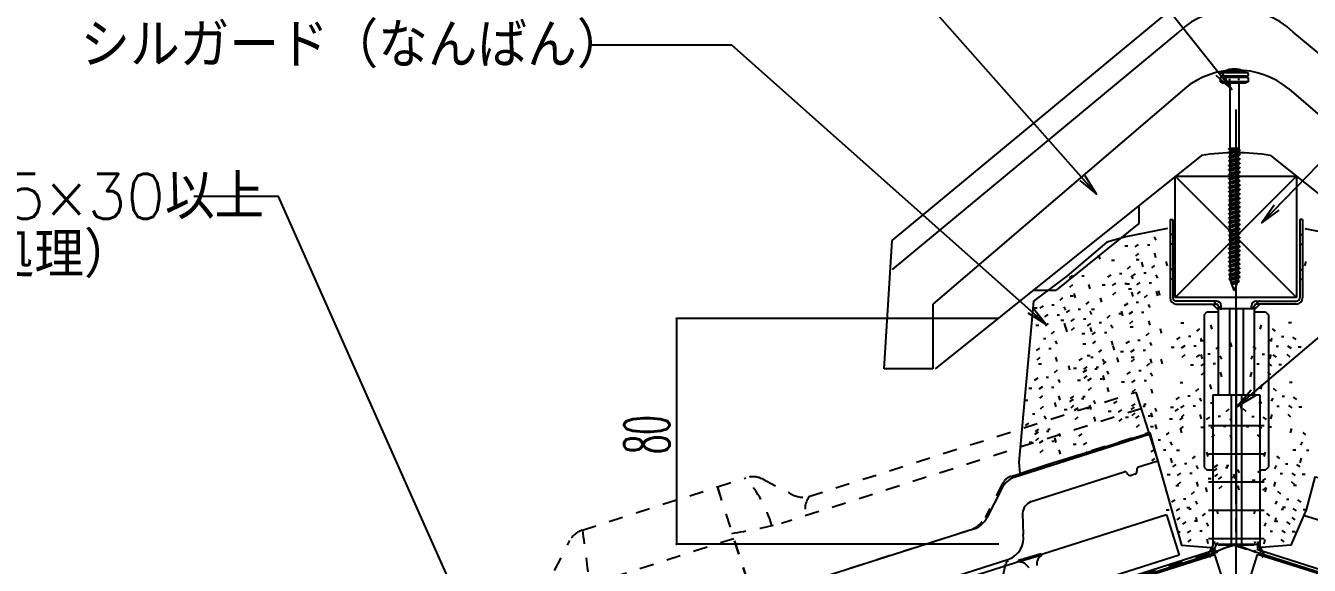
# Model space of a CAD drawing. Extents: x -1727 to 4652, y -2317 to 2357.
# Drawn here: x 3294.7 to 3749.9, y 568.2 to 759.6 of the extents above; entities that cross this region are included whole.
import ezdxf

# ---------------------------------------------------------------- set-up
doc = ezdxf.new("R2010")
doc.units = 0
doc.header["$LTSCALE"] = 5
for name, pattern in [('DASHDOT', [43, 40, -1, 1, -1]), ('DASHDOTX2', [63, 60, -1, 1, -1]), ('DASHED', [7, 6, -1]), ('DOT', [2, 1, -1])]:
    doc.linetypes.add(name, pattern=pattern)
for name, color, linetype in [('0-1', 7, 'CONTINUOUS'), ('0-2', 7, 'CONTINUOUS'), ('0-3', 7, 'CONTINUOUS'), ('0-4', 7, 'CONTINUOUS')]:
    doc.layers.add(name, color=color, linetype=linetype)
doc.styles.get("Standard").update_dxf_attribs({"font": 'txt.shx', "bigfont": 'extfont.shx'})

msp = doc.modelspace()

# ---------------------------------------------------------------- linework, layer by layer
at = {"layer": '0-1', "color": 4, "linetype": 'CONTINUOUS'}
for p, q in [((3718.241, 742.3916), (3718.2411, 742.1915)), ((3719.7409, 743.2919), (3718.5688, 742.8615)), ((3727.741, 742.8931), (3718.741, 742.8915)), ((3726.7408, 743.2931), (3719.7409, 743.2919)), ((3726.7408, 743.2931), (3727.9129, 742.8631)), ((3728.2409, 742.3934), (3728.241, 742.1933)), ((3719.316, 741.6916), (3718.3162, 741.1916)), ((3728.1661, 741.1934), (3718.3162, 741.1916)), ((3718.3165, 739.6916), (3718.3162, 741.1916)), ((3728.1664, 739.6934), (3718.3165, 739.6916)), ((3718.3165, 739.6916), (3719.3165, 739.1917)), ((3727.7412, 741.6931), (3718.7412, 741.6915)), ((3727.1666, 739.1931), (3719.3165, 739.1917)), ((3721.3892, 741.002), (3721.0902, 741.6919)), ((3721.6413, 740.4221), (3721.5164, 740.7122)), ((3721.6413, 740.012), (3721.6413, 740.4221)), ((3721.6415, 739.1921), (3721.6414, 739.8521)), ((3721.6415, 739.1921), (3721.6455, 716.192)), ((3724.8414, 740.4227), (3725.0114, 740.8127)), ((3724.8414, 740.1827), (3724.8414, 740.4227)), ((3724.8416, 739.1927), (3724.8415, 739.8728)), ((3724.8416, 739.1927), (3724.8457, 715.7426)), ((3725.1062, 741.0326), (3725.3922, 741.6927)), ((3727.1661, 741.693), (3728.1661, 741.1934)), ((3728.1664, 739.6934), (3727.1666, 739.1931)), ((3728.1661, 741.1934), (3728.1664, 739.6934)), ((3721.2958, 715.8619), (3721.7107, 716.1122)), ((3721.2958, 715.7719), (3722.3137, 716.0223)), ((3721.2958, 715.7719), (3721.2958, 715.8619)), ((3721.7837, 715.4822), (3721.2958, 715.7719)), ((3721.296, 714.5521), (3725.1959, 715.3328)), ((3721.296, 714.652), (3721.7838, 714.932)), ((3721.296, 714.5521), (3721.296, 714.652)), ((3721.6455, 716.192), (3721.7107, 716.1122)), ((3722.0788, 716.0223), (3721.7107, 716.1122)), ((3721.7838, 714.932), (3721.7836, 715.8221)), ((3721.7837, 715.4822), (3722.8036, 716.0224)), ((3724.7086, 715.7125), (3721.7838, 714.932)), ((3721.7839, 714.272), (3724.7087, 715.0525)), ((3724.8457, 716.0228), (3722.0788, 716.0223)), ((3724.7086, 715.7125), (3725.1959, 715.4327)), ((3725.1959, 715.3328), (3724.7087, 715.0525)), ((3724.7089, 714.1627), (3724.7087, 715.0525)), ((3725.1959, 715.4327), (3725.1959, 715.3328)), ((3721.296, 714.5521), (3721.7839, 714.272)), ((3721.2963, 713.002), (3725.1962, 713.7827)), ((3721.2963, 713.1019), (3721.784, 713.3822)), ((3721.2963, 713.002), (3721.2963, 713.1019)), ((3721.2963, 713.002), (3721.7842, 712.7222)), ((3721.2966, 711.4519), (3725.1964, 712.2326)), ((3721.2966, 711.5521), (3721.7843, 711.8321)), ((3721.2966, 711.4519), (3721.2966, 711.5521)), ((3721.2966, 711.4519), (3721.7844, 711.1721)), ((3721.2968, 710.002), (3721.7846, 710.282)), ((3721.2969, 709.9021), (3725.1967, 710.6828)), ((3721.784, 713.3822), (3721.7839, 714.272)), ((3724.7089, 714.1627), (3721.784, 713.3822)), ((3721.7842, 712.7222), (3724.709, 713.5027)), ((3721.7843, 711.8321), (3721.7842, 712.7222)), ((3724.7092, 712.6126), (3721.7843, 711.8321)), ((3721.7844, 711.1721), (3724.7093, 711.9526)), ((3721.7846, 710.282), (3721.7844, 711.1721)), ((3724.7094, 711.0625), (3721.7846, 710.282)), ((3721.7847, 709.622), (3724.7096, 710.4025)), ((3724.7089, 714.1627), (3725.1962, 713.8826)), ((3725.1962, 713.7827), (3724.709, 713.5027)), ((3724.7092, 712.6126), (3724.709, 713.5027)), ((3724.7092, 712.6126), (3725.1964, 712.3328)), ((3725.1964, 712.2326), (3724.7093, 711.9526)), ((3724.7094, 711.0625), (3724.7093, 711.9526)), ((3724.7094, 711.0625), (3725.1967, 710.7827)), ((3725.1967, 710.6828), (3724.7096, 710.4025)), ((3724.7097, 709.5127), (3724.7096, 710.4025)), ((3725.1962, 713.8826), (3725.1962, 713.7827)), ((3725.1964, 712.3328), (3725.1964, 712.2326)), ((3725.1967, 710.7827), (3725.1967, 710.6828)), ((3721.2969, 709.9021), (3721.2968, 710.002)), ((3721.2969, 709.9021), (3721.7847, 709.622)), ((3721.2971, 708.352), (3725.197, 709.1327)), ((3721.2971, 708.4519), (3721.7849, 708.7322)), ((3721.2971, 708.352), (3721.2971, 708.4519)), ((3721.2971, 708.352), (3721.785, 708.0722)), ((3721.2974, 706.8019), (3725.1973, 707.5826)), ((3721.2974, 706.9021), (3721.7851, 707.1821)), ((3721.2974, 706.8019), (3721.2974, 706.9021)), ((3721.2974, 706.8019), (3721.7852, 706.5221)), ((3721.2977, 705.2521), (3725.1975, 706.0328)), ((3721.2977, 705.352), (3721.7854, 705.632)), ((3721.7849, 708.7322), (3721.7847, 709.622)), ((3724.7097, 709.5127), (3721.7849, 708.7322)), ((3721.785, 708.0722), (3724.7098, 708.8527)), ((3721.7851, 707.1821), (3721.785, 708.0722)), ((3724.71, 707.9626), (3721.7851, 707.1821)), ((3721.7852, 706.5221), (3724.7101, 707.3026)), ((3721.7854, 705.632), (3721.7852, 706.5221)), ((3724.7103, 706.4125), (3721.7854, 705.632)), ((3721.7855, 704.972), (3724.7104, 705.7525)), ((3724.7097, 709.5127), (3725.197, 709.2326)), ((3725.197, 709.1327), (3724.7098, 708.8527)), ((3724.71, 707.9626), (3724.7098, 708.8527)), ((3724.71, 707.9626), (3725.1972, 707.6828)), ((3725.1973, 707.5826), (3724.7101, 707.3026)), ((3724.7103, 706.4125), (3724.7101, 707.3026)), ((3724.7103, 706.4125), (3725.1975, 706.1228)), ((3725.1975, 706.0328), (3724.7104, 705.7525)), ((3724.7105, 704.8627), (3724.7104, 705.7525)), ((3725.197, 709.2326), (3725.197, 709.1327)), ((3725.1972, 707.6828), (3725.1973, 707.5826)), ((3725.1975, 706.1228), (3725.1975, 706.0328)), ((3721.2977, 705.2521), (3721.2977, 705.352)), ((3721.2977, 705.2521), (3721.7855, 704.972)), ((3721.2979, 703.702), (3725.1978, 704.4827)), ((3721.2979, 703.8019), (3721.7857, 704.0822)), ((3721.2979, 703.702), (3721.2979, 703.8019)), ((3721.2979, 703.702), (3721.7858, 703.4222)), ((3721.2982, 702.1519), (3725.1981, 702.9326)), ((3721.2982, 702.2521), (3721.786, 702.5321)), ((3721.2982, 702.1519), (3721.2982, 702.2521)), ((3721.2982, 702.1519), (3721.7861, 701.8721)), ((3721.2985, 700.6021), (3725.1984, 701.3828)), ((3721.2985, 700.702), (3721.7862, 700.982)), ((3721.7857, 704.0822), (3721.7855, 704.972)), ((3724.7105, 704.8627), (3721.7857, 704.0822)), ((3721.7858, 703.4222), (3724.7107, 704.2027)), ((3721.786, 702.5321), (3721.7858, 703.4222)), ((3724.7108, 703.3126), (3721.786, 702.5321)), ((3721.7861, 701.8721), (3724.7109, 702.6526)), ((3721.7862, 700.982), (3721.7861, 701.8721)), ((3724.7111, 701.7625), (3721.7862, 700.982)), ((3721.7863, 700.322), (3724.7112, 701.1025)), ((3724.7105, 704.8627), (3725.1978, 704.5727)), ((3725.1978, 704.4827), (3724.7107, 704.2027)), ((3724.7108, 703.3126), (3724.7107, 704.2027)), ((3724.7108, 703.3126), (3725.1981, 703.0226)), ((3725.1981, 702.9326), (3724.7109, 702.6526)), ((3724.7111, 701.7625), (3724.7109, 702.6526)), ((3724.7111, 701.7625), (3725.1983, 701.4728)), ((3725.1984, 701.3828), (3724.7112, 701.1025)), ((3724.7114, 700.2127), (3724.7112, 701.1025)), ((3725.1978, 704.5727), (3725.1978, 704.4827)), ((3725.1981, 703.0226), (3725.1981, 702.9326)), ((3725.1983, 701.4728), (3725.1984, 701.3828)), ((3721.2985, 700.6021), (3721.2985, 700.702)), ((3721.2985, 700.6021), (3721.7863, 700.322)), ((3721.2988, 699.052), (3725.1986, 699.8327)), ((3721.2988, 699.1519), (3721.7865, 699.4322)), ((3721.2988, 699.052), (3721.2988, 699.1519)), ((3721.2988, 699.052), (3721.7866, 698.7722)), ((3721.299, 697.5019), (3725.1989, 698.2826)), ((3721.299, 697.6021), (3721.7868, 697.8821)), ((3721.299, 697.5019), (3721.299, 697.6021)), ((3721.299, 697.5019), (3721.7869, 697.2221)), ((3721.2993, 695.9521), (3725.1992, 696.7328)), ((3721.7865, 699.4322), (3721.7863, 700.322)), ((3724.7114, 700.2127), (3721.7865, 699.4322)), ((3721.7866, 698.7722), (3724.7115, 699.5527)), ((3721.7868, 697.8821), (3721.7866, 698.7722)), ((3724.7116, 698.6626), (3721.7868, 697.8821)), ((3721.7869, 697.2221), (3724.7118, 697.9927)), ((3721.787, 696.332), (3721.7869, 697.2221)), ((3724.7119, 697.1026), (3721.787, 696.332)), ((3721.7872, 695.672), (3724.712, 696.4426)), ((3724.7114, 700.2127), (3725.1986, 699.9227)), ((3725.1986, 699.8327), (3724.7115, 699.5527)), ((3724.7116, 698.6626), (3724.7115, 699.5527)), ((3724.7116, 698.6626), (3725.1989, 698.3726)), ((3725.1989, 698.2826), (3724.7118, 697.9927)), ((3724.7119, 697.1026), (3724.7118, 697.9927)), ((3724.7119, 697.1026), (3725.1992, 696.8228)), ((3725.1992, 696.7328), (3724.712, 696.4426)), ((3724.7122, 695.5525), (3724.712, 696.4426)), ((3725.1986, 699.9227), (3725.1986, 699.8327)), ((3725.1989, 698.3726), (3725.1989, 698.2826)), ((3725.1992, 696.8228), (3725.1992, 696.7328)), ((3721.2993, 696.052), (3721.787, 696.332)), ((3721.2993, 695.9521), (3721.2993, 696.052)), ((3721.2993, 695.9521), (3721.7872, 695.672)), ((3721.2996, 694.402), (3725.1995, 695.1827)), ((3721.2996, 694.5019), (3721.7873, 694.7822)), ((3721.2996, 694.402), (3721.2996, 694.5019)), ((3721.2996, 694.402), (3721.7874, 694.1222)), ((3721.2998, 692.9521), (3721.7876, 693.2321)), ((3721.2999, 692.8519), (3721.2998, 692.9521)), ((3721.2999, 692.8519), (3725.1997, 693.6326)), ((3721.2999, 692.8519), (3721.7877, 692.5721)), ((3721.3001, 691.3021), (3725.2, 692.0828)), ((3721.7873, 694.7822), (3721.7872, 695.672)), ((3724.7122, 695.5525), (3721.7873, 694.7822)), ((3721.7874, 694.1222), (3724.7123, 694.8925)), ((3721.7876, 693.2321), (3721.7874, 694.1222)), ((3724.7125, 694.0027), (3721.7876, 693.2321)), ((3721.7877, 692.5721), (3724.7126, 693.3427)), ((3721.7879, 691.682), (3721.7877, 692.5721)), ((3724.7127, 692.4526), (3721.7879, 691.682)), ((3724.7122, 695.5525), (3725.1994, 695.2727)), ((3725.1995, 695.1827), (3724.7123, 694.8925)), ((3724.7125, 694.0027), (3724.7123, 694.8925)), ((3724.7125, 694.0027), (3725.1997, 693.7226)), ((3725.1997, 693.6326), (3724.7126, 693.3427)), ((3724.7127, 692.4526), (3724.7126, 693.3427)), ((3724.7127, 692.4526), (3725.2, 692.1728)), ((3725.2, 692.0828), (3724.7128, 691.7926)), ((3725.1994, 695.2727), (3725.1995, 695.1827)), ((3725.1997, 693.7226), (3725.1997, 693.6326)), ((3725.2, 692.1728), (3725.2, 692.0828)), ((3721.3001, 691.402), (3721.7879, 691.682)), ((3721.3001, 691.3021), (3721.3001, 691.402)), ((3721.3001, 691.3021), (3721.788, 691.022)), ((3725.2003, 690.6227), (3721.3004, 689.8519)), ((3721.3004, 689.8519), (3721.7881, 690.1322)), ((3721.3004, 689.752), (3721.3004, 689.8519)), ((3721.3004, 689.752), (3721.7883, 689.4722)), ((3725.2005, 689.0726), (3721.3007, 688.3021)), ((3721.3007, 688.3021), (3721.7884, 688.5821)), ((3721.3007, 688.2019), (3721.3007, 688.3021)), ((3721.3007, 688.2019), (3721.7885, 687.9221)), ((3721.301, 686.6521), (3725.2008, 687.4226)), ((3721.788, 691.022), (3724.7128, 691.7926)), ((3721.7881, 690.1322), (3721.788, 691.022)), ((3724.713, 690.9025), (3721.7881, 690.1322)), ((3721.7883, 689.4722), (3724.7131, 690.2425)), ((3721.7884, 688.5821), (3721.7883, 689.4722)), ((3724.7133, 689.3527), (3721.7884, 688.5821)), ((3721.7885, 687.9221), (3724.7134, 688.6927)), ((3721.7887, 687.032), (3721.7885, 687.9221)), ((3724.7136, 687.8026), (3721.7887, 687.032)), ((3724.713, 690.9025), (3724.7128, 691.7926)), ((3724.713, 690.9025), (3725.2003, 690.6227)), ((3725.2003, 690.5327), (3724.7131, 690.2425)), ((3724.7133, 689.3527), (3724.7131, 690.2425)), ((3724.7133, 689.3527), (3725.2005, 689.0726)), ((3725.2005, 688.9727), (3724.7134, 688.6927)), ((3724.7136, 687.8026), (3724.7134, 688.6927)), ((3724.7136, 687.8026), (3725.2008, 687.5228)), ((3725.2008, 687.4226), (3724.7137, 687.1426)), ((3725.2003, 690.6227), (3725.2003, 690.5327)), ((3725.2005, 689.0726), (3725.2005, 688.9727)), ((3725.2008, 687.5228), (3725.2008, 687.4226)), ((3721.3009, 686.752), (3721.7887, 687.032)), ((3721.301, 686.6521), (3721.3009, 686.752)), ((3721.301, 686.6521), (3721.7888, 686.372)), ((3721.3012, 685.102), (3725.2011, 685.8728)), ((3721.3012, 685.2019), (3721.789, 685.4822)), ((3721.3012, 685.102), (3721.3012, 685.2019)), ((3721.3012, 685.102), (3721.7891, 684.8222)), ((3725.2013, 684.4226), (3721.3015, 683.6521)), ((3721.3015, 683.6521), (3721.7892, 683.9321)), ((3721.3015, 683.5519), (3721.3015, 683.6521)), ((3721.3015, 683.5519), (3721.7894, 683.2721)), ((3725.2016, 682.8728), (3721.3018, 682.102)), ((3721.7888, 686.372), (3724.7137, 687.1426)), ((3721.789, 685.4822), (3721.7888, 686.372)), ((3724.7138, 686.2525), (3721.789, 685.4822)), ((3721.7891, 684.8222), (3724.7139, 685.5925)), ((3721.7892, 683.9321), (3721.7891, 684.8222)), ((3724.7141, 684.7027), (3721.7892, 683.9321)), ((3721.7894, 683.2721), (3724.7142, 684.0427)), ((3721.7895, 682.382), (3721.7894, 683.2721)), ((3724.7144, 683.1526), (3721.7895, 682.382)), ((3724.7138, 686.2525), (3724.7137, 687.1426)), ((3724.7138, 686.2525), (3725.2011, 685.9727)), ((3725.2011, 685.8728), (3724.7139, 685.5925)), ((3724.7141, 684.7027), (3724.7139, 685.5925)), ((3724.7141, 684.7027), (3725.2013, 684.4226)), ((3725.2014, 684.3227), (3724.7142, 684.0427)), ((3724.7144, 683.1526), (3724.7142, 684.0427)), ((3724.7144, 683.1526), (3725.2016, 682.8728)), ((3725.2016, 682.7726), (3724.7145, 682.4926)), ((3725.2011, 685.9727), (3725.2011, 685.8728)), ((3725.2013, 684.4226), (3725.2014, 684.3227)), ((3725.2016, 682.8728), (3725.2016, 682.7726)), ((3721.3018, 682.102), (3721.7895, 682.382)), ((3721.3018, 682.0021), (3721.3018, 682.102)), ((3721.3018, 682.0021), (3721.7896, 681.722)), ((3725.2019, 681.3227), (3721.302, 680.5519)), ((3721.302, 680.5519), (3721.7898, 680.8322)), ((3721.3021, 680.452), (3721.302, 680.5519)), ((3721.3021, 680.452), (3721.7899, 680.1722)), ((3725.2022, 679.7726), (3721.3023, 679.0021)), ((3721.3023, 679.0021), (3721.7901, 679.2821)), ((3721.3023, 678.9019), (3721.3023, 679.0021)), ((3721.3023, 678.9019), (3721.7902, 678.6221)), ((3721.7896, 681.722), (3724.7145, 682.4926)), ((3721.7898, 680.8322), (3721.7896, 681.722)), ((3724.7146, 681.6025), (3721.7898, 680.8322)), ((3721.7899, 680.1722), (3724.7148, 680.9425)), ((3721.7901, 679.2821), (3721.7899, 680.1722)), ((3724.7149, 680.0527), (3721.7901, 679.2821)), ((3721.7902, 678.6221), (3724.715, 679.3927)), ((3721.7903, 677.732), (3721.7902, 678.6221)), ((3724.7152, 678.5026), (3721.7903, 677.732)), ((3724.7146, 681.6025), (3724.7145, 682.4926)), ((3724.7146, 681.6025), (3725.2019, 681.3227)), ((3725.2019, 681.2228), (3724.7148, 680.9425)), ((3724.7149, 680.0527), (3724.7148, 680.9425)), ((3724.7149, 680.0527), (3725.2022, 679.7726)), ((3725.2022, 679.6727), (3724.715, 679.3927)), ((3724.7152, 678.5026), (3724.715, 679.3927)), ((3724.7152, 678.5026), (3725.2024, 678.2228)), ((3725.2019, 681.3227), (3725.2019, 681.2228)), ((3725.2022, 679.7726), (3725.2022, 679.6727)), ((3725.2024, 678.2228), (3725.2025, 678.1226)), ((3721.3026, 677.3521), (3725.2025, 678.1226)), ((3721.3026, 677.452), (3721.7903, 677.732)), ((3721.3026, 677.3521), (3721.3026, 677.452)), ((3721.3026, 677.3521), (3721.7904, 677.072)), ((3721.3029, 675.802), (3725.2027, 676.5728)), ((3721.3029, 675.9019), (3721.7906, 676.1822)), ((3721.3029, 675.802), (3721.3029, 675.9019)), ((3721.3029, 675.802), (3721.7907, 675.5222)), ((3725.203, 675.0227), (3721.3031, 674.2519)), ((3721.3031, 674.3521), (3721.7939, 674.6321)), ((3721.3031, 674.2519), (3721.3031, 674.3521)), ((3721.3031, 674.2519), (3721.7922, 673.9721)), ((3721.7904, 677.072), (3724.7153, 677.8426)), ((3721.7906, 676.1822), (3721.7904, 677.072)), ((3724.7155, 676.9525), (3721.7906, 676.1822)), ((3721.7907, 675.5222), (3724.7156, 676.2925)), ((3721.7909, 674.6321), (3721.7907, 675.5222)), ((3724.7157, 675.4027), (3721.7909, 674.6321)), ((3721.791, 673.9721), (3724.7159, 674.7427)), ((3721.791, 673.9721), (3721.7912, 673.082)), ((3724.716, 673.8526), (3721.7912, 673.082)), ((3725.203, 675.0227), (3724.712, 674.7427)), ((3725.203, 675.1226), (3724.7148, 675.4027)), ((3725.2033, 673.5728), (3724.7151, 673.8526)), ((3725.2025, 678.1226), (3724.7153, 677.8426)), ((3724.7155, 676.9525), (3724.7153, 677.8426)), ((3724.7155, 676.9525), (3725.2027, 676.6727)), ((3725.2027, 676.5728), (3724.7156, 676.2925)), ((3724.7157, 675.4027), (3724.7156, 676.2925)), ((3724.716, 673.8526), (3724.7159, 674.7427)), ((3725.2027, 676.6727), (3725.2027, 676.5728)), ((3725.203, 675.1226), (3725.203, 675.0227)), ((3725.2033, 673.4726), (3721.3034, 672.7021)), ((3721.3034, 672.7921), (3721.7942, 673.082)), ((3721.3034, 672.7021), (3721.3034, 672.7921)), ((3721.3034, 672.7021), (3721.7925, 672.422)), ((3721.3037, 671.152), (3725.2036, 671.9228)), ((3721.3037, 671.242), (3721.7944, 671.5322)), ((3721.3037, 671.152), (3721.3037, 671.242)), ((3721.3037, 671.152), (3721.7927, 670.8722)), ((3721.43, 669.632), (3721.9178, 669.3522)), ((3721.7917, 669.9821), (3721.4407, 669.722)), ((3721.4408, 669.6221), (3721.4407, 669.722)), ((3725.2038, 670.3727), (3721.4408, 669.6221)), ((3721.7913, 672.422), (3724.7161, 673.1926)), ((3721.7913, 672.422), (3721.7914, 671.5322)), ((3721.7914, 671.5322), (3724.7163, 672.3025)), ((3721.7915, 670.8722), (3724.7164, 671.6425)), ((3721.7917, 669.9821), (3721.7915, 670.8722)), ((3724.7166, 670.7527), (3721.7917, 669.9821)), ((3721.9169, 669.3522), (3724.7167, 670.0927)), ((3722.2681, 668.3823), (3721.9169, 669.3522)), ((3724.5188, 669.1525), (3722.2681, 668.3823)), ((3724.6559, 669.5326), (3724.5188, 669.1525)), ((3724.929, 668.9228), (3724.5188, 669.1525)), ((3725.2033, 673.4726), (3724.7122, 673.1926)), ((3725.2036, 671.9228), (3724.7125, 671.6425)), ((3725.2038, 670.3727), (3724.7128, 670.0927)), ((3725.2035, 672.0227), (3724.7154, 672.3025)), ((3725.2038, 670.4726), (3724.7157, 670.7527)), ((3724.7163, 672.3025), (3724.7161, 673.1926)), ((3724.7166, 670.7527), (3724.7164, 671.6425)), ((3724.7167, 670.0927), (3724.7167, 669.8725)), ((3725.2033, 673.5728), (3725.2033, 673.4726)), ((3725.2035, 672.0227), (3725.2036, 671.9228)), ((3725.2038, 670.4726), (3725.2038, 670.3727)), ((3722.2681, 668.3823), (3722.0971, 668.2023)), ((3722.1352, 668.1123), (3722.0971, 668.2023)), ((3724.8861, 668.8127), (3722.1352, 668.1123)), ((3722.5502, 667.6123), (3722.1352, 668.1123)), ((3724.1941, 668.4127), (3722.5502, 667.6123)), ((3723.2547, 665.6825), (3722.5502, 667.6123)), ((3724.2661, 668.4625), (3723.2547, 665.6825)), ((3723.2547, 665.6825), (3723.6296, 666.1926)), ((3723.6296, 666.1926), (3723.5605, 666.5225)), ((3724.8861, 668.8127), (3724.1941, 668.4127)), ((3724.929, 668.9228), (3724.8861, 668.8127)), ((3646.7596, 570.0265), (3654.7542, 572.407)), ((3646.9604, 569.3523), (3646.7596, 570.0265)), ((3654.955, 571.7328), (3646.9604, 569.3523)), ((3654.7542, 572.407), (3654.955, 571.7328))]:
    msp.add_line(p, q, dxfattribs=at)
at = {"layer": '0-1', "color": 3, "linetype": 'CONTINUOUS'}
for p, q in [((3702.2749, 663.1587), (3702.2749, 706.1587)), ((3702.2749, 706.1587), (3745.2749, 706.1587)), ((3745.2749, 706.1587), (3745.2749, 663.1587)), ((3745.2749, 663.1587), (3702.2749, 663.1587)), ((3699.1879, 586.0978), (3057.3827, 382.213)), ((3699.1879, 586.0978), (3703.7293, 571.8018)), ((3703.7293, 571.8018), (3063.6308, 368.4591))]:
    msp.add_line(p, q, dxfattribs=at)
at = {"layer": '0-1', "color": 7, "linetype": 'CONTINUOUS'}
for p, q in [((3745.2749, 706.1587), (3702.2749, 663.1587)), ((3702.2749, 706.1587), (3745.2749, 663.1587)), ((3694.7892, 684.6186), (3695.3894, 683.4931)), ((3675.6491, 676.7556), (3675.1991, 678.3313)), ((3684.4464, 681.4561), (3685.4969, 681.456)), ((3689.2043, 681.9705), (3688.0037, 681.1452)), ((3688.3235, 677.9025), (3689.3741, 678.8028)), ((3693.3016, 681.7576), (3692.4763, 681.7577)), ((3695.4851, 677.251), (3695.0351, 678.8267)), ((3679.7687, 676.358), (3680.8191, 676.3579)), ((3685.3961, 673.3308), (3686.4466, 674.231)), ((3688.4454, 676.6572), (3689.4958, 676.6571)), ((3690.9081, 674.0628), (3690.4581, 675.6385)), ((3694.0728, 673.63), (3695.1233, 674.5302)), ((3699.5848, 674.362), (3699.1347, 675.9377)), ((3748.2482, 674.362), (3748.6983, 675.9377)), ((3665.867, 670.9002), (3664.6664, 670.075)), ((3669.9643, 670.6874), (3669.139, 670.6875)), ((3679.4667, 671.2445), (3678.2662, 670.4193)), ((3683.328, 671.4951), (3682.5027, 671.4952)), ((3686.7109, 670.8556), (3687.3111, 669.7301)), ((3688.1434, 671.5437), (3686.9428, 670.7185)), ((3692.0047, 671.7943), (3691.1794, 671.7944)), ((3695.3876, 671.1548), (3695.9878, 670.0293)), ((3664.9863, 666.8322), (3666.0368, 667.7325)), ((3666.9725, 662.9926), (3666.5224, 664.5683)), ((3672.1479, 666.1807), (3671.6978, 667.7564)), ((3676.3681, 667.6931), (3677.4186, 667.693)), ((3681.126, 668.2075), (3679.9254, 667.3822)), ((3680.2452, 664.1395), (3681.2958, 665.0397)), ((3685.2233, 667.9946), (3684.398, 667.9947)), ((3685.0448, 667.9923), (3686.0953, 667.9922)), ((3685.7526, 666.1854), (3686.8031, 666.1853)), ((3687.4069, 663.488), (3686.9568, 665.0637)), ((3689.8027, 668.5067), (3688.6021, 667.6814)), ((3688.9219, 664.4387), (3689.9724, 665.3389)), ((3693.9, 668.2938), (3693.0747, 668.2939)), ((3696.0835, 663.7872), (3695.6335, 665.3629)), ((3696.892, 663.8901), (3696.442, 665.4658)), ((3655.5311, 660.1743), (3654.3305, 659.349)), ((3659.3924, 660.4249), (3658.567, 660.425)), ((3661.4604, 662.2605), (3662.5109, 663.1608)), ((3665.1081, 663.7918), (3666.1586, 663.7917)), ((3670.7355, 660.7645), (3671.786, 661.6648)), ((3676.2475, 661.4966), (3675.7975, 663.0723)), ((3685.4506, 661.0719), (3684.2501, 660.2466)), ((3689.312, 661.3225), (3688.4866, 661.3225)), ((3691.38, 663.1581), (3692.4305, 664.0584)), ((3692.6949, 660.683), (3693.295, 659.5575)), ((3653.3368, 659.4246), (3651.6861, 659.4247)), ((3652.4325, 656.6229), (3653.4829, 656.6228)), ((3657.1903, 657.1372), (3655.9898, 656.312)), ((3661.2877, 656.9244), (3660.4623, 656.9245)), ((3662.7753, 659.7854), (3663.3754, 658.6599)), ((3664.8061, 658.6783), (3663.6056, 657.8531)), ((3666.4654, 655.6413), (3665.2648, 654.816)), ((3668.6675, 658.9289), (3667.8421, 658.929)), ((3670.5627, 655.4284), (3669.7374, 655.4285)), ((3672.0504, 658.2894), (3672.6505, 657.1639)), ((3672.588, 659.0047), (3673.6384, 659.0046)), ((3678.2154, 655.9774), (3679.2659, 656.8777)), ((3682.3521, 657.5204), (3683.4025, 657.5203)), ((3683.7274, 656.7094), (3683.2774, 658.2851)), ((3687.1099, 658.0348), (3685.9093, 657.2096)), ((3691.2072, 657.822), (3690.3819, 657.822)), ((3652.8411, 653.32), (3653.8915, 653.3199)), ((3656.3096, 653.0692), (3657.3601, 653.9695)), ((3658.4685, 650.2927), (3659.519, 651.193)), ((3661.7076, 655.1269), (3662.758, 655.1268)), ((3663.4712, 652.4177), (3663.0212, 653.9934)), ((3663.9805, 651.0247), (3663.5304, 652.6004)), ((3665.5847, 651.5732), (3666.6352, 652.4735)), ((3672.286, 653.8912), (3671.0855, 653.0659)), ((3672.7463, 650.9218), (3672.2962, 652.4975)), ((3676.1473, 654.1418), (3675.322, 654.1418)), ((3679.5302, 653.5023), (3680.1304, 652.3768)), ((3686.2292, 653.9668), (3687.2797, 654.8671)), ((3686.351, 652.7216), (3687.4015, 652.7215)), ((3693.3908, 653.3153), (3692.9407, 654.891)), ((3697.4904, 650.4263), (3697.0404, 652.002)), ((3704.3028, 654.2176), (3705.3532, 654.2175)), ((3709.9301, 651.1903), (3710.9806, 652.0906)), ((3715.4422, 651.9223), (3714.9921, 653.498)), ((3732.3909, 651.9223), (3732.8409, 653.498)), ((3737.9029, 651.1903), (3736.8524, 652.0906)), ((3743.5303, 654.2176), (3742.4798, 654.2175)), ((3656.4004, 648.4571), (3655.5751, 648.4571)), ((3659.7833, 647.8176), (3660.3835, 646.692)), ((3669.1874, 650.3397), (3670.2379, 650.3396)), ((3669.596, 646.7377), (3670.6465, 646.7376)), ((3673.9453, 650.8541), (3672.7447, 650.0289)), ((3673.0645, 646.7861), (3674.1151, 647.6864)), ((3678.0426, 650.6413), (3677.2173, 650.6413)), ((3680.2262, 646.1346), (3679.7761, 647.7103)), ((3686.049, 647.6081), (3684.8485, 646.7828)), ((3689.9104, 647.8587), (3689.085, 647.8587)), ((3691.9784, 649.6943), (3693.0289, 650.5946)), ((3693.2933, 647.2192), (3693.8934, 646.0936)), ((3704.0008, 649.104), (3702.8002, 648.2788)), ((3707.8621, 649.3546), (3707.0368, 649.3547)), ((3711.1843, 647.9344), (3712.2347, 647.9343)), ((3711.245, 648.7151), (3711.8452, 647.5896)), ((3722.3237, 645.6392), (3721.8736, 647.2149)), ((3736.6488, 647.9344), (3735.5983, 647.9343)), ((3736.588, 648.7151), (3735.9879, 647.5896)), ((3739.9709, 649.3546), (3740.7963, 649.3547)), ((3743.8323, 649.104), (3745.0328, 648.2788)), ((3654.1984, 645.1694), (3652.9978, 644.3442)), ((3653.3176, 641.1014), (3654.3681, 642.0017)), ((3658.2957, 644.9566), (3657.4704, 644.9566)), ((3660.4792, 640.4499), (3660.0292, 642.0256)), ((3671.092, 642.5489), (3672.1425, 642.5488)), ((3673.1554, 641.8747), (3672.33, 641.8748)), ((3675.2234, 643.7104), (3676.2739, 644.6107)), ((3680.7355, 644.4424), (3680.2854, 646.0181)), ((3682.2314, 640.2537), (3681.7814, 641.8294)), ((3682.9505, 644.0566), (3684.0009, 644.0565)), ((3687.7083, 644.571), (3686.5077, 643.7458)), ((3686.6502, 641.9505), (3687.7006, 641.9504)), ((3691.8056, 644.3582), (3690.9803, 644.3582)), ((3700.9022, 645.5526), (3701.9526, 645.5525)), ((3705.6601, 646.067), (3704.4595, 645.2418)), ((3704.7793, 641.999), (3705.8298, 642.8993)), ((3709.7574, 645.8541), (3708.932, 645.8542)), ((3710.8823, 642.8209), (3709.6817, 641.9957)), ((3711.9409, 641.3475), (3711.4909, 642.9232)), ((3714.7436, 643.0715), (3713.9183, 643.0716)), ((3716.8116, 644.9072), (3717.8622, 645.8074)), ((3718.1265, 642.432), (3718.7267, 641.3065)), ((3729.7065, 642.432), (3729.1064, 641.3065)), ((3731.0214, 644.9072), (3729.9709, 645.8074)), ((3733.0894, 643.0715), (3733.9148, 643.0716)), ((3735.8921, 641.3475), (3736.3422, 642.9232)), ((3736.9508, 642.8209), (3738.1513, 641.9957)), ((3738.0757, 645.8541), (3738.901, 645.8542)), ((3743.0537, 641.999), (3742.0032, 642.8993)), ((3742.173, 646.067), (3743.3736, 645.2418)), ((3746.9308, 645.5526), (3745.8804, 645.5525)), ((3653.8403, 639.6184), (3654.8907, 639.6183)), ((3659.4676, 636.5911), (3660.5181, 637.4914)), ((3664.9797, 637.3231), (3664.5296, 638.8988)), ((3666.1955, 638.0727), (3667.2459, 638.0726)), ((3669.2941, 641.6241), (3668.0935, 640.7989)), ((3670.7901, 637.4354), (3669.5895, 636.6102)), ((3670.9533, 638.5871), (3669.7528, 637.7619)), ((3674.6514, 637.686), (3673.826, 637.6861)), ((3675.0507, 638.3742), (3674.2253, 638.3743)), ((3676.5383, 641.2353), (3677.1384, 640.1097)), ((3676.7194, 639.5216), (3677.7699, 640.4219)), ((3686.8276, 640.503), (3687.8781, 641.4033)), ((3692.2776, 638.9232), (3693.3281, 639.8235)), ((3693.9892, 639.8515), (3693.5391, 641.4272)), ((3697.7896, 639.6553), (3697.3396, 641.231)), ((3707.7837, 639.2695), (3708.8341, 639.2694)), ((3712.5416, 639.7839), (3711.341, 638.9586)), ((3716.6389, 639.571), (3715.8135, 639.5711)), ((3731.1942, 639.571), (3732.0195, 639.5711)), ((3735.2915, 639.7839), (3736.4921, 638.9586)), ((3740.0493, 639.2695), (3738.9989, 639.2694)), ((3653.5383, 634.5048), (3652.3377, 633.6796)), ((3657.3996, 634.7554), (3656.5742, 634.7555)), ((3660.7825, 634.1159), (3661.3826, 632.9904)), ((3667.6915, 633.884), (3668.7419, 633.8839)), ((3670.0726, 634.5191), (3671.1231, 635.4194)), ((3672.4493, 634.3984), (3671.2487, 633.5731)), ((3676.5466, 634.1855), (3675.7213, 634.1856)), ((3677.2342, 633.8676), (3676.7842, 635.4433)), ((3678.0343, 637.0465), (3678.6344, 635.921)), ((3683.2496, 633.2856), (3684.3001, 633.2855)), ((3686.3482, 636.837), (3685.1477, 636.0118)), ((3688.0075, 633.8), (3686.8069, 632.9747)), ((3690.2095, 637.0876), (3689.3842, 637.0877)), ((3692.1048, 633.5871), (3691.2795, 633.5872)), ((3693.5925, 636.4481), (3694.1926, 635.3226)), ((3704.0036, 632.9747), (3705.054, 632.9746)), ((3711.6608, 635.7159), (3712.7113, 636.6161)), ((3718.8224, 635.0644), (3718.3724, 636.6401)), ((3729.0106, 635.0644), (3729.4607, 636.6401)), ((3736.1722, 635.7159), (3735.1217, 636.6161)), ((3743.8295, 632.9747), (3742.779, 632.9746)), ((3650.4397, 630.9534), (3651.4901, 630.9533)), ((3655.1975, 631.4678), (3653.997, 630.6425)), ((3654.3168, 627.3998), (3655.3673, 628.3001)), ((3659.2949, 631.2549), (3658.4695, 631.255)), ((3661.4784, 626.7483), (3661.0284, 628.324)), ((3666.2378, 628.1323), (3665.0372, 627.307)), ((3671.5686, 630.3303), (3672.6191, 631.2306)), ((3678.7302, 629.6789), (3678.2801, 631.2546)), ((3687.1267, 629.732), (3688.1773, 630.6322)), ((3694.2884, 629.0805), (3693.8383, 630.6562)), ((3707.5629, 628.1117), (3706.7376, 628.1118)), ((3709.6309, 629.9474), (3710.6815, 630.8477)), ((3715.143, 630.6794), (3714.6929, 632.2551)), ((3732.6901, 630.6794), (3733.1401, 632.2551)), ((3738.2021, 629.9474), (3737.1516, 630.8477)), ((3740.2701, 628.1117), (3741.0955, 628.1118)), ((3648.9515, 626.6915), (3650.002, 626.6914)), ((3654.5789, 623.6643), (3655.6294, 624.5645)), ((3660.0909, 624.3963), (3659.6409, 625.972)), ((3666.0745, 626.9806), (3664.8739, 626.1553)), ((3665.357, 624.0642), (3666.4076, 624.9645)), ((3667.7338, 623.9435), (3666.5332, 623.1183)), ((3669.9358, 627.2312), (3669.1105, 627.2312)), ((3670.3351, 627.9194), (3669.5098, 627.9195)), ((3671.8311, 623.7307), (3671.0058, 623.7307)), ((3672.5187, 623.4128), (3672.0686, 624.9885)), ((3673.3187, 626.5917), (3673.9189, 625.4662)), ((3681.6327, 626.3822), (3680.4321, 625.5569)), ((3687.8011, 624.2647), (3686.6005, 623.4395)), ((3687.9644, 625.4164), (3686.7638, 624.5912)), ((3691.6624, 624.5153), (3690.8371, 624.5154)), ((3692.0617, 625.2036), (3691.2364, 625.2037)), ((3695.0453, 623.8759), (3695.6455, 622.7503)), ((3700.603, 624.3097), (3701.6534, 624.3096)), ((3703.3593, 623.6664), (3702.1587, 622.8411)), ((3703.7016, 627.8611), (3702.501, 627.0359)), ((3705.3609, 624.8241), (3704.1603, 623.9989)), ((3709.4582, 624.6112), (3708.6328, 624.6113)), ((3710.9458, 627.4722), (3711.546, 626.3467)), ((3714.7746, 625.794), (3715.8251, 625.7939)), ((3720.402, 622.7667), (3721.4525, 623.667)), ((3725.914, 623.4987), (3725.464, 625.0744)), ((3727.4311, 622.7667), (3726.3805, 623.667)), ((3733.0584, 625.794), (3732.008, 625.7939)), ((3736.8872, 627.4722), (3736.2871, 626.3467)), ((3738.3749, 624.6112), (3739.2002, 624.6113)), ((3742.4722, 624.8241), (3743.6728, 623.9989)), ((3744.1315, 627.8611), (3745.332, 627.0359)), ((3747.23, 624.3097), (3746.1796, 624.3096)), ((3652.5109, 621.8286), (3651.6855, 621.8287)), ((3655.8938, 621.1891), (3656.4939, 620.0636)), ((3662.9759, 623.4291), (3664.0264, 623.429)), ((3666.853, 619.8755), (3667.9036, 620.7758)), ((3674.0146, 619.224), (3673.5646, 620.7997)), ((3678.5341, 622.8307), (3679.5845, 622.8307)), ((3683.292, 623.3451), (3682.0914, 622.5199)), ((3682.4112, 619.2771), (3683.4617, 620.1774)), ((3684.7025, 620.7133), (3685.753, 620.7132)), ((3687.0836, 621.3484), (3688.1342, 622.2487)), ((3689.4604, 621.2277), (3688.2598, 620.4025)), ((3693.5577, 621.0148), (3692.7323, 621.0149)), ((3694.2452, 620.6969), (3693.7952, 622.2726)), ((3700.2607, 620.1149), (3701.3111, 620.1148)), ((3705.0185, 620.6293), (3703.818, 619.8041)), ((3704.4801, 620.7561), (3705.5306, 621.6564)), ((3711.6417, 620.1046), (3711.1917, 621.6803)), ((3714.4726, 620.6804), (3713.2721, 619.8552)), ((3718.334, 620.931), (3717.5086, 620.9311)), ((3721.7169, 620.2915), (3722.317, 619.166)), ((3729.4991, 620.931), (3730.3244, 620.9311)), ((3733.3604, 620.6804), (3734.561, 619.8552)), ((3736.1913, 620.1046), (3736.6414, 621.6803)), ((3743.3529, 620.7561), (3742.3024, 621.6564)), ((3650.3088, 618.541), (3649.1083, 617.7157)), ((3653.6593, 615.3413), (3652.4587, 614.5161)), ((3653.8226, 616.493), (3652.622, 615.6678)), ((3657.5206, 615.5919), (3656.6953, 615.592)), ((3657.9199, 616.2802), (3657.0946, 616.2802)), ((3660.9035, 614.9524), (3661.5037, 613.8269)), ((3669.2175, 614.7429), (3668.0169, 613.9177)), ((3688.5796, 617.1597), (3689.6301, 618.06)), ((3693.5317, 617.4165), (3694.5822, 617.4164)), ((3695.7412, 616.5082), (3695.2912, 618.0839)), ((3699.1591, 614.3892), (3700.2096, 615.2895)), ((3704.1378, 616.5613), (3705.1883, 617.4616)), ((3704.6711, 615.1212), (3704.2211, 616.6969)), ((3711.3741, 617.129), (3712.4245, 617.1289)), ((3716.1319, 617.6434), (3714.9313, 616.8182)), ((3715.2512, 613.5754), (3716.3017, 614.4757)), ((3720.2292, 617.4305), (3719.4039, 617.4306)), ((3722.4128, 612.9239), (3721.9627, 614.4996)), ((3727.6038, 617.4305), (3728.4292, 617.4306)), ((3732.5819, 613.5754), (3731.5314, 614.4757)), ((3731.7011, 617.6434), (3732.9017, 616.8182)), ((3736.459, 617.129), (3735.4085, 617.1289)), ((3743.1619, 615.1212), (3743.612, 616.6969)), ((3748.674, 614.3892), (3747.6234, 615.2895)), ((3650.5607, 611.7899), (3651.6112, 611.7898)), ((3652.9419, 612.425), (3653.9924, 613.3253)), ((3655.3186, 612.3043), (3654.118, 611.479)), ((3659.4159, 612.0914), (3658.5906, 612.0915)), ((3660.1035, 611.7735), (3659.6534, 613.3492)), ((3666.1189, 611.1915), (3667.1694, 611.1914)), ((3670.8768, 611.7059), (3669.6762, 610.8806)), ((3697.0911, 612.5536), (3696.2657, 612.5536)), ((3700.474, 611.9141), (3701.0741, 610.7885)), ((3747.3591, 611.9141), (3746.7589, 610.7885)), ((3654.4378, 608.2363), (3655.4884, 609.1365)), ((3661.5994, 607.5848), (3661.1494, 609.1605)), ((3669.996, 607.6379), (3671.0465, 608.5382)), ((3694.889, 609.2659), (3693.6884, 608.4407)), ((3694.0083, 605.1979), (3695.0588, 606.0982)), ((3698.9863, 609.0531), (3698.161, 609.0531)), ((3701.1699, 604.5464), (3700.7198, 606.1221)), ((3702.8068, 609.039), (3703.8572, 609.0389)), ((3708.4341, 606.0117), (3709.4847, 606.912)), ((3713.9462, 606.7437), (3713.4961, 608.3194)), ((3733.8869, 606.7437), (3734.3369, 608.3194)), ((3739.3989, 606.0117), (3738.3484, 606.912)), ((3745.0263, 609.039), (3743.9758, 609.0389)), ((3746.6632, 604.5464), (3747.1132, 606.1221)), ((3748.8467, 609.0531), (3749.6721, 609.0531)), ((3702.5048, 603.9255), (3701.3042, 603.1002)), ((3704.1641, 600.8884), (3702.9635, 600.0632)), ((3706.3661, 604.1761), (3705.5408, 604.1762)), ((3709.749, 603.5366), (3710.3492, 602.4111)), ((3717.0932, 602.5382), (3715.8926, 601.7129)), ((3717.2565, 603.6898), (3716.0559, 602.8646)), ((3720.9545, 602.7888), (3720.1292, 602.7888)), ((3721.3538, 603.477), (3720.5285, 603.4771)), ((3724.3374, 602.1493), (3724.9376, 601.0237)), ((3732.6514, 601.9398), (3731.4508, 601.1145)), ((3738.084, 603.5366), (3737.4839, 602.4111)), ((3741.4669, 604.1761), (3742.2923, 604.1762)), ((3743.669, 600.8884), (3744.8695, 600.0632)), ((3745.3282, 603.9255), (3746.5288, 603.1002)), ((3699.4062, 600.374), (3700.4567, 600.374)), ((3702.5076, 596.4728), (3703.558, 596.4727)), ((3703.2833, 596.8204), (3704.3338, 597.7207)), ((3708.2614, 600.6756), (3707.436, 600.6757)), ((3710.4449, 596.1689), (3709.9949, 597.7446)), ((3713.9946, 598.9867), (3715.0451, 598.9866)), ((3716.3757, 599.6218), (3717.4263, 600.5221)), ((3718.7525, 599.5011), (3717.5519, 598.6759)), ((3717.8717, 595.4331), (3718.9222, 596.3334)), ((3722.8498, 599.2883), (3722.0244, 599.2883)), ((3723.5373, 598.9704), (3723.0873, 600.5461)), ((3725.0333, 594.7816), (3724.5833, 596.3573)), ((3729.5528, 598.3883), (3730.6032, 598.3882)), ((3734.3106, 598.9027), (3733.1101, 598.0775)), ((3737.3881, 596.1689), (3737.8382, 597.7446)), ((3739.5716, 600.6756), (3740.397, 600.6757)), ((3744.5497, 596.8204), (3743.4992, 597.7207)), ((3745.3255, 596.4728), (3744.275, 596.4727)), ((3748.4268, 600.374), (3747.3764, 600.374)), ((3708.135, 593.4455), (3709.1855, 594.3458)), ((3713.647, 594.1775), (3713.1969, 595.7532)), ((3733.4299, 594.8347), (3734.4804, 595.735)), ((3734.186, 594.1775), (3734.6361, 595.7532)), ((3739.6981, 593.4455), (3738.6476, 594.3458)), ((3699.107, 587.8078), (3700.1575, 587.8077)), ((3702.2056, 591.3593), (3701.005, 590.534)), ((3703.8649, 588.3222), (3702.6643, 587.497)), ((3706.0669, 591.6099), (3705.2416, 591.6099)), ((3706.3971, 588.6937), (3707.4476, 588.6936)), ((3707.9622, 588.1094), (3707.1369, 588.1094)), ((3709.4498, 590.9704), (3710.05, 589.8448)), ((3717.5365, 586.3984), (3717.0865, 587.9741)), ((3730.2965, 586.3984), (3730.7465, 587.9741)), ((3738.3832, 590.9704), (3737.7831, 589.8448)), ((3739.8708, 588.1094), (3740.6962, 588.1094)), ((3741.4359, 588.6937), (3740.3855, 588.6936)), ((3741.7661, 591.6099), (3742.5915, 591.6099)), ((3743.9682, 588.3222), (3745.1687, 587.497)), ((3745.6274, 591.3593), (3746.828, 590.534)), ((3748.726, 587.8078), (3747.6756, 587.8077)), ((3702.9841, 584.2542), (3704.0346, 585.1545)), ((3706.0952, 583.5802), (3704.8946, 582.7549)), ((3709.9565, 583.8308), (3709.1311, 583.8308)), ((3710.1457, 583.6027), (3709.6957, 585.1784)), ((3712.0245, 585.6664), (3713.075, 586.5667)), ((3713.3394, 583.1913), (3713.9395, 582.0657)), ((3734.4937, 583.1913), (3733.8935, 582.0657)), ((3735.8085, 585.6664), (3734.758, 586.5667)), ((3737.6873, 583.6027), (3738.1373, 585.1784)), ((3737.8766, 583.8308), (3738.7019, 583.8308)), ((3741.7379, 583.5802), (3742.9385, 582.7549)), ((3744.8489, 584.2542), (3743.7984, 585.1545)), ((3702.9966, 580.0287), (3704.047, 580.0286)), ((3707.7544, 580.5431), (3706.5538, 579.7179)), ((3711.8517, 580.3303), (3711.0264, 580.3303)), ((3735.9813, 580.3303), (3736.8066, 580.3303)), ((3740.0786, 580.5431), (3741.2792, 579.7179)), ((3744.8365, 580.0287), (3743.786, 580.0286)), ((3706.8737, 576.4751), (3707.9242, 577.3754)), ((3714.0353, 575.8236), (3713.5852, 577.3993)), ((3723.273, 575.6662), (3715.6667, 572.5329)), ((3730.9358, 572.6735), (3723.273, 575.6662)), ((3733.7978, 575.8236), (3734.2478, 577.3993)), ((3740.9594, 576.4751), (3739.9088, 577.3754))]:
    msp.add_line(p, q, dxfattribs=at)
at = {"layer": '0-1', "color": 6, "linetype": 'CONTINUOUS'}
for p, q in [((3700.4574, 690.8276), (3701.4574, 690.8276)), ((3700.4574, 690.8276), (3700.4574, 663.0276)), ((3701.4574, 690.8276), (3701.4574, 663.0276)), ((3747.4574, 690.8276), (3746.4574, 690.8276)), ((3746.4574, 690.8276), (3746.4574, 663.0276)), ((3747.4574, 690.8276), (3747.4574, 663.0276)), ((3716.9574, 661.8276), (3702.6574, 661.8276)), ((3702.6574, 660.8276), (3716.9574, 660.8276)), ((3715.5574, 660.8276), (3717.5574, 658.8276)), ((3717.5574, 660.2276), (3717.5574, 628.6142)), ((3718.5574, 659.2276), (3718.5574, 660.2276)), ((3729.3574, 659.2276), (3729.3574, 660.2276)), ((3732.3574, 660.8276), (3730.3574, 658.8276)), ((3730.3574, 660.2276), (3730.3574, 628.6142)), ((3730.9574, 661.8276), (3745.2574, 661.8276)), ((3745.2574, 660.8276), (3730.9574, 660.8276)), ((3712.5574, 657.0276), (3713.5574, 658.0276)), ((3712.5574, 657.0276), (3712.5574, 603.0276)), ((3713.5574, 658.0276), (3717.5574, 658.0276)), ((3717.5574, 659.2276), (3730.3574, 659.2276)), ((3721.5432, 659.2276), (3721.5432, 628.6142)), ((3723.9574, 659.2276), (3723.9574, 603.8276)), ((3726.3716, 659.2276), (3726.3716, 628.6142)), ((3730.3574, 658.0276), (3734.3574, 658.0276)), ((3734.3574, 658.0276), (3735.3574, 657.0276)), ((3735.3574, 657.0276), (3735.3574, 603.0276)), ((3715.6418, 628.6142), (3715.6418, 575.2609)), ((3715.6418, 628.6142), (3732.273, 628.6142)), ((3722.0989, 628.6142), (3722.0989, 575.6142)), ((3723.9574, 628.6142), (3723.9574, 575.6142)), ((3725.816, 628.6142), (3725.816, 575.6142)), ((3732.273, 628.6142), (3732.273, 575.2609)), ((3712.5574, 603.0276), (3713.5574, 602.0276)), ((3713.5574, 602.0276), (3715.6418, 602.0276)), ((3732.273, 602.0276), (3734.3574, 602.0276)), ((3734.3574, 602.0276), (3735.3574, 603.0276)), ((3626.5958, 545.1049), (3716.7269, 573.7473)), ((3713.9974, 571.8972), (3716.4574, 576.6145)), ((3715.6418, 575.2609), (3715.6674, 575.0995)), ((3716.4574, 575.6142), (3731.4574, 575.6142)), ((3717.5574, 575.4142), (3730.3574, 575.4142)), ((3821.2439, 544.8606), (3731.1906, 573.7465)), ((3733.9175, 571.8972), (3731.4574, 576.6145)), ((3731.4574, 575.9887), (3731.4574, 574.1358)), ((3732.273, 575.2609), (3732.2475, 575.0995)), ((3626.8985, 544.1522), (3717.0149, 572.7897)), ((3820.9386, 543.9086), (3730.9, 572.7897))]:
    msp.add_line(p, q, dxfattribs=at)
at = {"layer": '0-1', "color": 6, "linetype": 'DASHED'}
for p, q in [((3701.4574, 685.5276), (3700.4574, 685.5276)), ((3746.4574, 685.5276), (3747.4574, 685.5276)), ((3701.4574, 682.1276), (3700.4574, 682.1276)), ((3746.4574, 682.1276), (3747.4574, 682.1276)), ((3701.4574, 673.0276), (3700.4574, 673.0276)), ((3701.4574, 669.6276), (3700.4574, 669.6276)), ((3746.4574, 673.0276), (3747.4574, 673.0276)), ((3746.4574, 669.6276), (3747.4574, 669.6276)), ((3716.2645, 661.5347), (3718.2645, 659.5347)), ((3731.6503, 661.5347), (3729.6503, 659.5347)), ((3714.8841, 571.4348), (3717.3441, 576.1521)), ((3717.2879, 576.1142), (3717.5574, 576.1142)), ((3730.6269, 576.1142), (3730.3574, 576.1142))]:
    msp.add_line(p, q, dxfattribs=at)
at = {"layer": '0-1', "color": 6, "linetype": 'DASHDOTX2'}
for p, q in [((3733.8352, 617.6142), (3714.0797, 617.6142)), ((3732.7352, 617.6142), (3715.1797, 617.6142)), ((3733.8352, 607.6142), (3714.0797, 607.6142)), ((3732.7352, 607.6142), (3715.1797, 607.6142)), ((3733.8352, 597.6142), (3714.0797, 597.6142)), ((3732.7352, 597.6142), (3715.1797, 597.6142)), ((3733.8352, 587.6142), (3714.0797, 587.6142)), ((3732.7352, 587.6142), (3715.1797, 587.6142)), ((3733.8352, 577.6142), (3714.0797, 577.6142)), ((3732.7352, 577.6142), (3715.1797, 577.6142))]:
    msp.add_line(p, q, dxfattribs=at)
at = {"layer": '0-1', "color": 7, "linetype": 'DOT'}
for p, q in [((3723.7803, 575.4806), (3064.4073, 366.0148)), ((3722.8413, 575.438), (4379.3981, 367.2622))]:
    msp.add_line(p, q, dxfattribs=at)
at = {"layer": '0-1', "color": 4, "linetype": 'DASHDOT'}
msp.add_line((3723.8569, 571.12), (3723.8569, 342.3712), dxfattribs=at)
at = {"layer": '0-1', "color": 7, "linetype": 'CONTINUOUS'}
for points in [[(3699.6165, 687.6841), (3684.8045, 684.7285), (3678.0611, 682.7765), (3663.8644, 670.7092), (3652.0485, 661.8507), (3646.907, 604.7461), (3647.1937, 600.7896), (3657.6298, 604.1727), (3673.1692, 608.8747), (3686.415, 613.0032), (3693.3533, 615.1822), (3704.5525, 575.2679), (3715.0661, 574.4468)], [(3748.2165, 687.6841), (3763.0285, 684.7285), (3769.7719, 682.7765), (3783.9687, 670.7092), (3795.7845, 661.8507), (3798.9618, 589.5217), (3798.9618, 584.2977), (3771.4007, 594.7457), (3754.1074, 599.069), (3751.7882, 599.3859), (3748.726, 587.8078), (3743.2805, 575.2679), (3732.7669, 574.4468)]]:
    msp.add_lwpolyline(points, dxfattribs=at)
at = {"layer": '0-1', "color": 4, "linetype": 'CONTINUOUS'}
for centre, radius, start, end in [((3718.7411, 742.3917), 0.5001, 90.0101, 180.0101), ((3718.7412, 742.1916), 0.5001, 180.0101, 270.0101), ((3723.2421, 736.9325), 7.2555, 61.1686, 118.8521), ((3727.7411, 742.3933), 0.5001, 0.0101, 90.0101), ((3727.7412, 742.1932), 0.5001, 270.0101, 360.0101), ((3723.7168, 669.8724), 0.9999, 340.0101, 360.0101), ((3646.9706, 565.5728), 3.7795, 26.5921, 90.1557), ((3657.0138, 568.5633), 3.7795, 123.0074, 186.571)]:
    msp.add_arc(centre, radius, start, end, dxfattribs=at)
at = {"layer": '0-1', "color": 6, "linetype": 'CONTINUOUS'}
for centre, radius, start, end in [((3702.6574, 663.0276), 2.2, 180, 270), ((3702.6574, 663.0276), 1.2, 180, 270), ((3716.9574, 660.2276), 1.6, 0, 90), ((3716.9574, 660.2276), 0.6, 0, 90), ((3730.9574, 660.2276), 1.6, 90, 180), ((3730.9574, 660.2276), 0.6, 90, 180), ((3745.2574, 663.0276), 2.2, 270, 360), ((3745.2574, 663.0276), 1.2, 270, 360), ((3716.4574, 573.6145), 1, 304.9144, 360), ((3731.4574, 573.6145), 1, 180, 235.0856), ((3735.9319, 574.5996), 3.7182, 172.2745, 210.0571)]:
    msp.add_arc(centre, radius, start, end, dxfattribs=at)
at = {"layer": '0-1', "color": 6, "linetype": 'DASHED'}
for centre, radius, start, end in [((3715.5574, 660.8276), 1, 45, 90), ((3732.3574, 660.8276), 1, 90, 135), ((3717.5574, 658.8276), 1, 0, 45), ((3711.983, 574.5996), 3.7182, 329.9429, 367.7255), ((3717.2879, 576.1642), 0.05, 206.8972, 270), ((3731.4574, 576.6145), 1, 178.8655, 207.5416), ((3730.6269, 576.1642), 0.05, 270, 333.1028), ((3713.9974, 571.8972), 1, 303.7822, 332.4584), ((3733.9175, 571.8972), 1, 207.5416, 236.2178)]:
    msp.add_arc(centre, radius, start, end, dxfattribs=at)
at = {"layer": '0-2', "color": 2, "linetype": 'CONTINUOUS'}
for p, q in [((3602.0015, 683.3463), (3701.4045, 765.8003)), ((3602.1035, 673.1113), (3703.6085, 757.3083)), ((3845.5855, 673.1113), (3744.0815, 757.3083)), ((3705.5665, 737.2083), (3616.3445, 660.8013)), ((3742.5475, 737.1693), (3831.3445, 660.8793)), ((3711.5845, 713.5583), (3617.1415, 637.8013)), ((3736.1045, 713.5583), (3831.0325, 637.4123)), ((3689.4485, 695.8013), (3689.4485, 689.3923)), ((3689.4485, 689.3923), (3660.0395, 665.8013)), ((3599.1655, 637.8013), (3602.0015, 683.3463)), ((3652.0485, 665.8013), (3660.0395, 665.8013)), ((3616.3445, 660.8013), (3616.3445, 637.8013)), ((3616.3445, 637.8013), (3599.1655, 637.8013)), ((3688.3307, 629.6226), (3696.1479, 605.1571)), ((3645.1782, 599.3795), (3693.0387, 614.6718)), ((3651.2459, 590.7918), (3684.1723, 601.3124)), ((3685.0782, 601.0667), (3685.4806, 600.4761)), ((3688.6916, 602.1532), (3688.7121, 601.5086)), ((3696.1479, 605.1571), (3688.9798, 602.8667)), ((3688.0347, 600.4911), (3686.6728, 600.056)), ((3640.8316, 595.4371), (3635.5107, 585.0313)), ((3648.1553, 586.7182), (3648.4489, 579.0733)), ((3747.7816, 585.971), (3833.9875, 558.7975)), ((3631.1111, 581.1629), (3434.5024, 518.3427)), ((3440.0575, 505.4216), (3643.3162, 570.3666)), ((3640.0246, 558.7168), (3642.2194, 568.8039))]:
    msp.add_line(p, q, dxfattribs=at)
at = {"layer": '0-2', "color": 2, "linetype": 'DOT'}
for p, q in [((3572.4331, 592.5911), (3688.3307, 629.6226)), ((3690.2151, 623.7251), (3562.7066, 582.9837)), ((3644.0615, 599.7216), (3692.8987, 615.326)), ((3539.9582, 595.9616), (3550.07, 599.1925)), ((3556.1529, 598.6732), (3565.5671, 593.7769)), ((3641.1073, 597.2235), (3634.8929, 585.173)), ((3492.085, 580.6916), (3539.888, 595.9656)), ((3539.8892, 595.9616), (3552.6255, 556.1008)), ((3539.9582, 595.9616), (3552.6945, 556.1007)), ((3629.8416, 580.7507), (3552.6945, 556.1007)), ((3545.8387, 577.6161), (3271.3351, 489.907)), ((3482.2504, 566.3836), (3487.6353, 576.944))]:
    msp.add_line(p, q, dxfattribs=at)
at = {"layer": '0-2', "color": 2, "linetype": 'CONTINUOUS'}
for centre, radius, start, end in [((3723.8445, 736.2243), 29.224, 46.1742, 133.826), ((3724.0335, 714.7543), 29.073, 50.4447, 129.436), ((3723.8445, 635.8603), 78.659, 81.0331, 98.9669), ((3684.4084, 600.4537), 0.9079, 42.4648, 105.4154), ((3687.5396, 601.5549), 1.1734, 294.9567, 357.7384), ((3689.595, 602.1147), 0.9034, 112.4041, 175.5422), ((3647.9751, 591.9285), 7.9586, 110.5747, 153.8421), ((3686.4137, 601.2038), 1.1833, 217.9482, 282.7463), ((3653.1757, 586.1185), 5.0561, 112.4373, 173.1887), ((3628.4877, 588.5701), 7.8561, 289.5032, 316.1066), ((3628.3751, 588.684), 8.0162, 316.0779, 332.892), ((3640.436, 577.9475), 8.0916, 290.8103, 367.9973), ((3643.5239, 568.428), 1.3576, 107.8046, 163.9235)]:
    msp.add_arc(centre, radius, start, end, dxfattribs=at)
at = {"layer": '0-2', "color": 2, "linetype": 'DOT'}
for centre, radius, start, end in [((3552.4869, 591.617), 7.9517, 62.5464, 107.695), ((3515.1762, 569.1898), 46.0189, 16.5488, 40.6899), ((3645.8096, 594.6587), 5.3562, 109.0485, 151.3908), ((3570.2646, 600.5918), 8.277, 235.4212, 284.6529), ((3577.9231, 588.1677), 6.8857, 138.9037, 201.7247), ((3513.4992, 775.2093), 198.2717, 279.1861, 283.9686), ((3626.1766, 590.033), 9.9797, 291.546, 330.8571), ((3494.563, 573.2249), 7.8628, 108.1958, 151.7707), ((5668.4993, 861.9684), 2194.5149, 187.364, 187.8756)]:
    msp.add_arc(centre, radius, start, end, dxfattribs=at)
at = {"layer": '0-3', "color": 7, "linetype": 'CONTINUOUS'}
for p, q in [((3525.4786, 655.6692), (3525.4714, 575.6841)), ((3639.7627, 655.6588), (3525.4786, 655.6692)), ((3639.7554, 575.6738), (3525.4714, 575.6841))]:
    msp.add_line(p, q, dxfattribs=at)
for points in [[(3722.3345, 736.9463), (3581.4237, 914.2309), (3551.4237, 914.2309)], [(3674.352, 699.8136), (3580.4805, 806.1025), (3530.4805, 806.1071)], [(3733.0394, 689.6662), (3849.9588, 810.1068), (3899.9588, 810.1023)], [(3724.2916, 624.5086), (3894.7476, 768.9227), (3924.7476, 768.9227)], [(3656.4876, 653.7219), (3545.1254, 752.6716), (3495.1254, 752.6761)], [(3716.6892, 742.0398), (3722.3345, 736.9463), (3718.6463, 743.5954)], [(3668.4503, 704.6076), (3674.352, 699.8136), (3670.3241, 706.2625)], [(3469.885, 506.5139), (3384.331, 699.0105), (3354.331, 699.0105)], [(3737.3666, 695.9183), (3733.0394, 689.6662), (3739.1604, 694.1769)], [(3650.0508, 657.7691), (3656.4876, 653.7219), (3651.7113, 659.638)], [(3729.206, 630.3104), (3724.2916, 624.5086), (3730.822, 628.403)]]:
    msp.add_lwpolyline(points, dxfattribs=at)
at = {"layer": '0-3', "color": 7}
for p in [(3525.4786, 655.6692), (3525.4714, 575.6841)]:
    msp.add_point(p, dxfattribs=at)
at = {"layer": '0-4', "color": 4, "linetype": 'DASHDOT'}
msp.add_line((3723.9586, 374.8775), (3723.9586, 729.8562), dxfattribs=at)
at = {"layer": '0-4', "color": 3, "linetype": 'CONTINUOUS'}
for p, q in [((3066.4725, 365.2635), (3716.3782, 572.05)), ((3723.9586, 548.227), (3716.3782, 572.05)), ((3723.9586, 548.227), (3731.5389, 572.05)), ((4359.176, 372.3489), (3731.5389, 572.05))]:
    msp.add_line(p, q, dxfattribs=at)

# ---------------------------------------------------------------- texts
at = {"layer": '0-3', "color": 7}
msp.add_text('シルガード（なんばん）', height=16, rotation=359.9948, dxfattribs=at).set_placement((3314.1247, 744.6925))
for s, p in [('瓦桟木15×30以上', (3221.331, 691.0105)), ('（防腐処理）', (3227.3871, 670.3306))]:
    msp.add_text(s, height=16, dxfattribs=at).set_placement(p)
at = {"layer": '0-3', "color": 7, "width": 0.5}
msp.add_text('80', height=16, rotation=89.9948, dxfattribs=at).set_placement((3522.9743, 607.6769))

doc.saveas('drawing.dxf')
